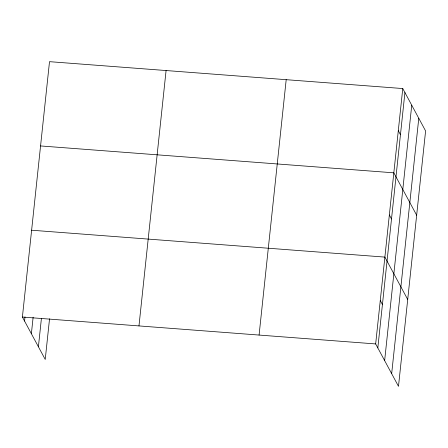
<?xml version="1.0" encoding="UTF-8"?>
<svg xmlns="http://www.w3.org/2000/svg" width="448" height="448" viewBox="0 0 448 448"><rect width="100%" height="100%" fill="white"/><g stroke="black" fill="none" stroke-linecap="round" stroke-linejoin="round"><path stroke-width="0.67" d="M49.543 318.791L45.231 359.447L22.4 317.05L49.51 61.667L402.769 88.553L425.6 130.95L398.49 386.333L375.665 343.935L402.769 88.553M24.556 321.054L24.993 316.915M31.377 333.721L33.135 317.184M38.405 346.78L41.406 318.522M138.975 325.92L166.085 70.538M259.084 335.065L286.194 79.682M377.821 347.934L404.925 92.551M384.642 360.606L411.746 105.224M391.67 373.66L418.779 118.278M40.561 145.942L393.826 172.827L416.657 215.225M31.618 230.222L384.882 257.102L407.708 299.505M22.4 317.05L375.665 343.935M398.3 130.687L400.45 134.691M389.351 214.967L391.507 218.966M380.274 300.518L382.424 304.522"/></g></svg>
